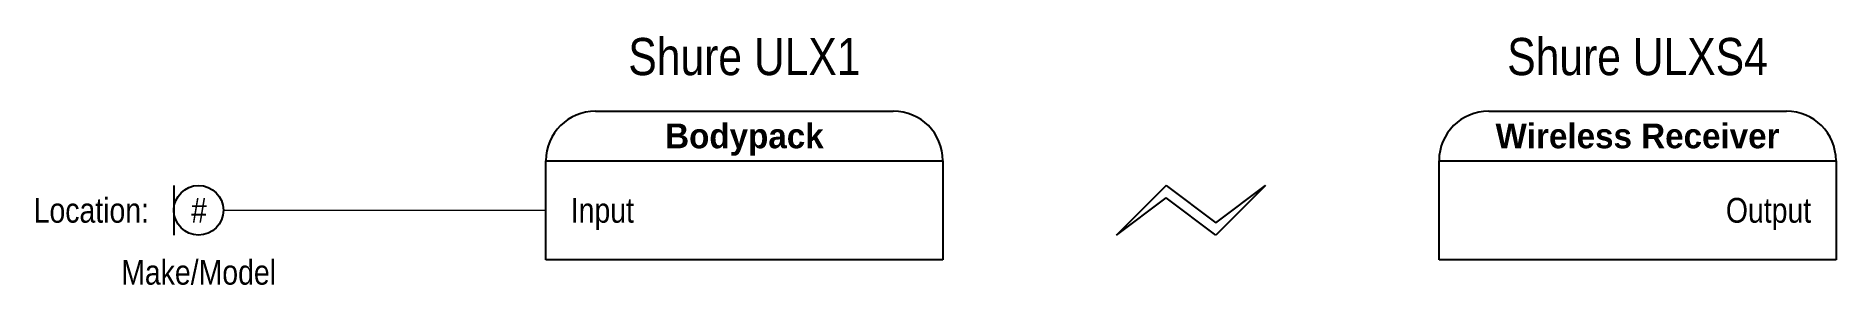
# Model space of a CAD drawing. Header units: inches. Extents: x -46.6 to 26, y -3 to 7.
import ezdxf
from ezdxf.enums import TextEntityAlignment as Align

# ---------------------------------------------------------------- set-up
doc = ezdxf.new("R2010")
doc.units = ezdxf.units.IN
doc.layers.get('0').update_dxf_attribs({"lineweight": 25, "true_color": 0xffffff})
for name, color, linetype, lineweight, true_color in [('Connections', 178, 'Continuous', 18, 0x000000), ('Equipment', 178, 'Continuous', 25, 0x000000), ('Text', 178, 'Continuous', 25, 0x000000)]:
    doc.layers.add(name, color=color, linetype=linetype, lineweight=lineweight, true_color=true_color)
doc.styles.add('textstyle11', font='')
doc.styles.add('textstyle12', font='')
doc.styles.add('textstyle13', font='')
doc.styles.add('textstyle14', font='')
doc.styles.add('textstyle15', font='')
doc.styles.add('textstyle16', font='')
doc.styles.add('textstyle17', font='')
doc.styles.add('textstyle18', font='')
doc.styles.add('textstyle20', font='')
doc.styles.add('textstyle21', font='')
doc.styles.add('textstyle22', font='')
doc.styles.add('textstyle23', font='')
doc.styles.add('textstyle24', font='')
doc.styles.add('textstyle25', font='')
doc.styles.add('textstyle26', font='')
doc.styles.add('textstyle27', font='')
doc.styles.add('textstyle28', font='')
doc.styles.get('textstyle11').set_extended_font_data('Ubuntu Condensed')
doc.styles.get('textstyle12').set_extended_font_data('Ubuntu Condensed', italic=True)
doc.styles.get('textstyle13').set_extended_font_data('Ubuntu Condensed')
doc.styles.get('textstyle14').set_extended_font_data('Ubuntu Condensed')
doc.styles.get('textstyle15').set_extended_font_data('Ubuntu Condensed')
doc.styles.get('textstyle16').set_extended_font_data('Ubuntu Condensed')
doc.styles.get('textstyle17').set_extended_font_data('Ubuntu Condensed')
doc.styles.get('textstyle18').set_extended_font_data('Ubuntu', bold=True)
doc.styles.get('textstyle20').set_extended_font_data('Ubuntu Condensed')
doc.styles.get('textstyle21').set_extended_font_data('Ubuntu', bold=True)
doc.styles.get('textstyle22').set_extended_font_data('Ubuntu Condensed')
doc.styles.get('textstyle23').set_extended_font_data('Ubuntu', bold=True)
doc.styles.get('textstyle24').set_extended_font_data('Ubuntu Condensed')
doc.styles.get('textstyle25').set_extended_font_data('Ubuntu Condensed')
doc.styles.get('textstyle26').set_extended_font_data('Ubuntu Condensed', italic=True)
doc.styles.get('textstyle27').set_extended_font_data('Ubuntu Condensed')
doc.styles.get('textstyle28').set_extended_font_data('Ubuntu Condensed')

# ---------------------------------------------------------------- blocks, each defined once
blk = doc.blocks.new('Wireless')
at = {"layer": 'Equipment'}
for p, q in [((-1, 2), (-3, 0)), ((-3, 0), (-1, 1.5)), ((-1, 2), (1, 0.5)), ((1, 0), (-1, 1.5)), ((1, 0.5), (3, 2)), ((3, 2), (1, 0))]:
    blk.add_line(p, q, dxfattribs=at)
at = {"layer": 'Text', "style": 'textstyle11'}
blk.add_attdef('Frequency', text='', height=1, dxfattribs=at).set_placement((0, -1), align=Align.TOP_CENTER)
blk = doc.blocks.new('Device')
at = {"layer": 'Equipment'}
blk.add_line((2, 2), (14, 2), dxfattribs=at)
for centre, start, end in [((2, 0), 90, 180), ((14, 0), 0, 90)]:
    blk.add_arc(centre, 2, start, end, dxfattribs=at)
at = {"style": 'textstyle16'}
blk.add_attdef('MAKE/MODEL Label', text='', height=1.5, dxfattribs=at).set_placement((8, 3), align=Align.BOTTOM_CENTER)
at = {"style": 'textstyle18'}
blk.add_attdef('Type Label', text='', height=1, dxfattribs=at).set_placement((8, 1), align=Align.MIDDLE_CENTER)
blk = doc.blocks.new('Label-Input')
at = {"style": 'textstyle14'}
blk.add_attdef('Input Label', text='', height=1, dxfattribs=at).set_placement((1, 0), align=Align.MIDDLE_LEFT)
blk = doc.blocks.new('Label-Output')
at = {"style": 'textstyle13'}
blk.add_attdef('Output Label', text='', height=1, dxfattribs=at).set_placement((-1, 0), align=Align.MIDDLE_RIGHT)
blk = doc.blocks.new('Microphone')
at = {"layer": 'Equipment'}
blk.add_line((-1, 1), (-1, -1), dxfattribs=at)
blk.add_circle((0, 0), 1, dxfattribs=at)
at = {"layer": 'Text', "style": 'textstyle17'}
blk.add_attdef('Location', text='', height=1, dxfattribs=at).set_placement((-2, 0), align=Align.MIDDLE_RIGHT)
at = {"layer": 'Text', "style": 'textstyle12'}
blk.add_attdef('#', text='', height=1, dxfattribs=at).set_placement((0, 0), align=Align.MIDDLE_CENTER)
at = {"layer": 'Text', "style": 'textstyle15'}
blk.add_attdef('Make/Model', text='', height=1, dxfattribs=at).set_placement((0, -2), align=Align.TOP_CENTER)

msp = doc.modelspace()

# ---------------------------------------------------------------- linework, layer by layer
at = {"layer": 'Connections'}
msp.add_line((-39, 0), (-26, 0), dxfattribs=at)
at = {"layer": 'Equipment'}
for p, q in [((-26, 2), (-10, 2)), ((-26, -2), (-26, 2)), ((-10, 2), (-10, -2)), ((10, 2), (26, 2)), ((10, -2), (10, 2)), ((26, 2), (26, -2)), ((-10, -2), (-26, -2)), ((26, -2), (10, -2))]:
    msp.add_line(p, q, dxfattribs=at)

# ---------------------------------------------------------------- block references
ref = msp.add_blockref('Device', (-26, 2))
ref.add_attrib('MAKE/MODEL Label', 'Shure ULX1', dxfattribs={"height": 1.5, "style": 'textstyle20'}).set_placement((-18, 5), align=Align.BOTTOM_CENTER)
ref.add_attrib('Type Label', 'Bodypack', dxfattribs={"height": 1, "style": 'textstyle21'}).set_placement((-18, 3), align=Align.MIDDLE_CENTER)
ref = msp.add_blockref('Device', (10, 2))
ref.add_attrib('MAKE/MODEL Label', 'Shure ULXS4', dxfattribs={"height": 1.5, "style": 'textstyle22'}).set_placement((18, 5), align=Align.BOTTOM_CENTER)
ref.add_attrib('Type Label', 'Wireless Receiver', dxfattribs={"height": 1, "style": 'textstyle23'}).set_placement((18, 3), align=Align.MIDDLE_CENTER)
msp.add_blockref('Wireless', (0, -1))
ref = msp.add_blockref('Label-Input', (-26, 0))
ref.add_attrib('Input Label', 'Input', dxfattribs={"layer": 'Text', "height": 1, "style": 'textstyle24'}).set_placement((-25, 0), align=Align.MIDDLE_LEFT)
ref = msp.add_blockref('Label-Output', (26, 0))
ref.add_attrib('Output Label', 'Output', dxfattribs={"layer": 'Text', "height": 1, "style": 'textstyle25'}).set_placement((25, 0), align=Align.MIDDLE_RIGHT)
ref = msp.add_blockref('Microphone', (-40, 0), dxfattribs=at)
ref.add_attrib('#', '#', dxfattribs={"layer": 'Text', "height": 1, "style": 'textstyle26'}).set_placement((-40, 0), align=Align.MIDDLE_CENTER)
ref.add_attrib('Make/Model', 'Make/Model', dxfattribs={"layer": 'Text', "height": 1, "style": 'textstyle27'}).set_placement((-40, -2), align=Align.TOP_CENTER)
ref.add_attrib('Location', 'Location:', dxfattribs={"layer": 'Text', "height": 1, "style": 'textstyle28'}).set_placement((-42, 0), align=Align.MIDDLE_RIGHT)

doc.saveas('drawing.dxf')
